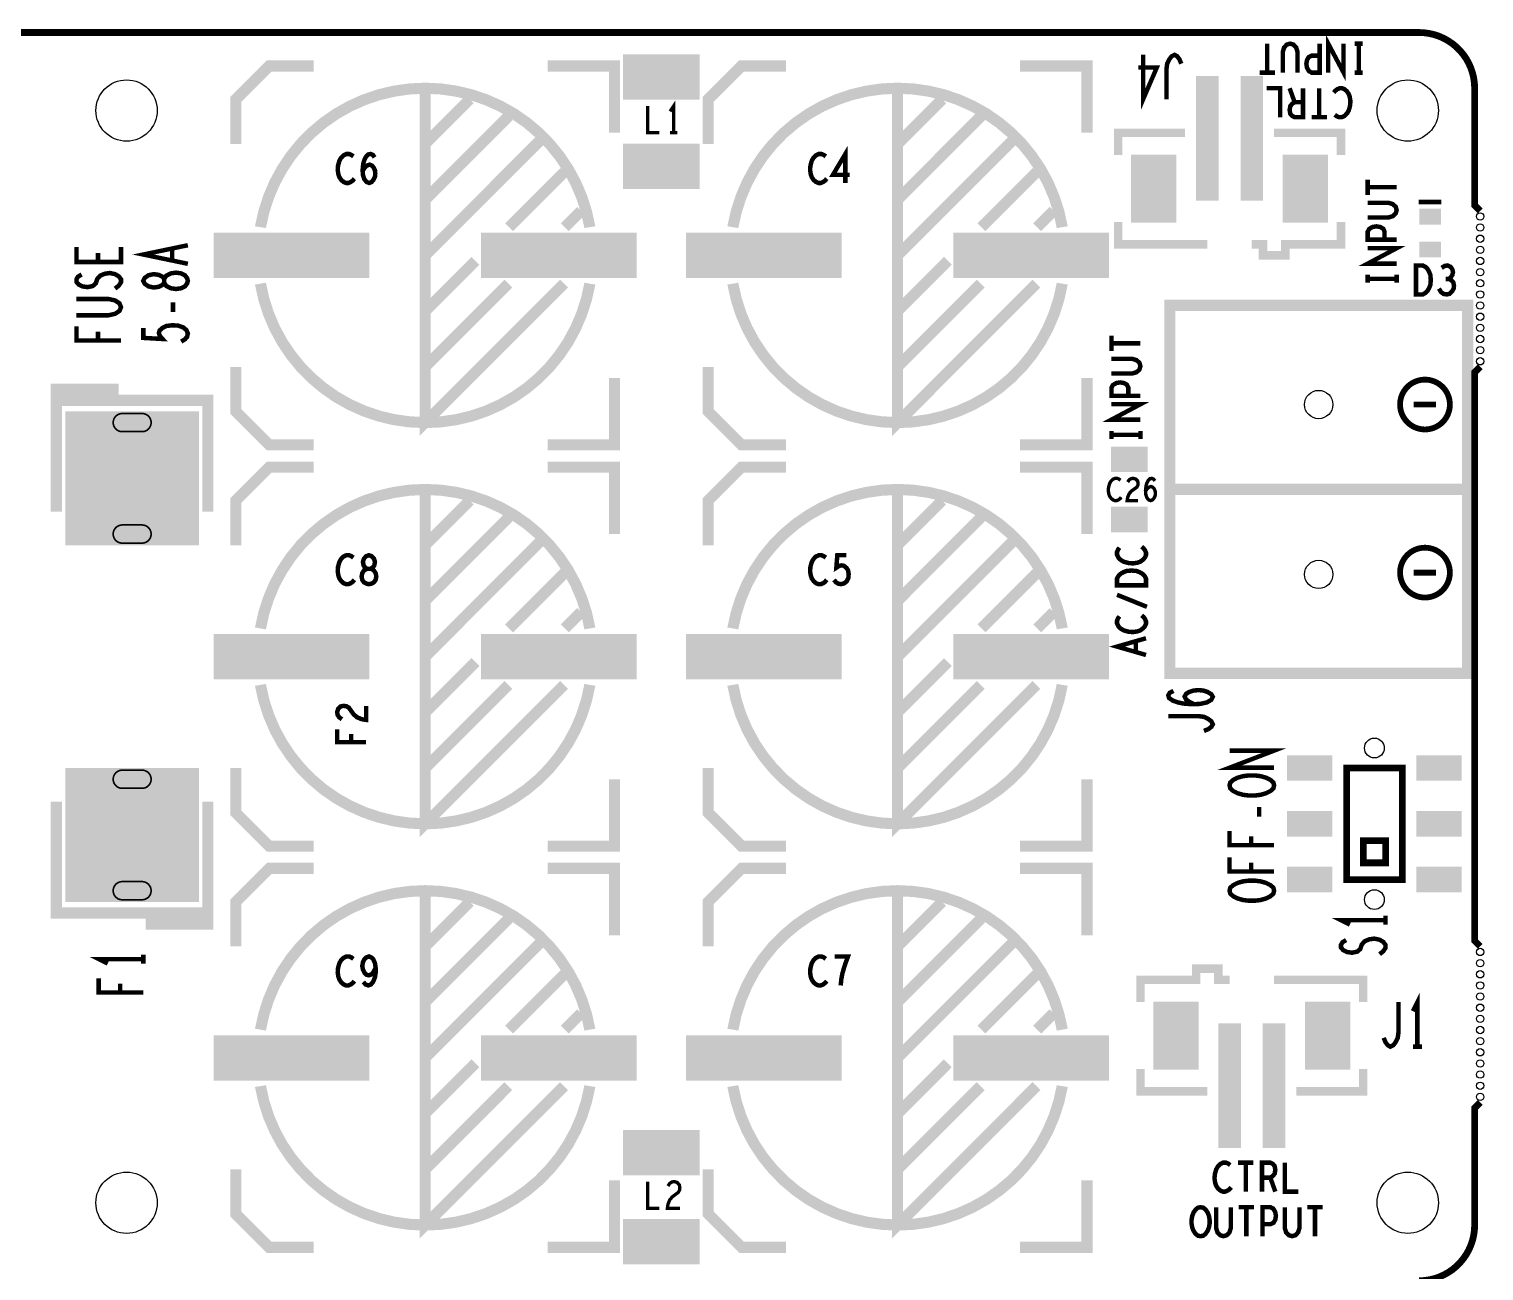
# Model space of a CAD drawing. Extents: x -8 to 132, y -59 to 56.
# Drawn here: x 67.1 to 132.4, y 0.4 to 56.2 of the extents above; entities that cross this region are included whole.
import ezdxf

# ---------------------------------------------------------------- set-up
doc = ezdxf.new("R2010")
doc.units = 0
doc.layers.get('0').update_dxf_attribs({"linetype": 'CONTINUOUS'})
for name, color, linetype in [('BOARD_ART', 7, 'CONTINUOUS'), ('LINEARPIPRO-1-4_DRL', 1, 'CONTINUOUS'), ('LINEARPIPRO_ROU', 4, 'CONTINUOUS'), ('PASTETOP_ART', 10, 'CONTINUOUS'), ('SILK_TOP_ART', 12, 'CONTINUOUS')]:
    doc.layers.add(name, color=color, linetype=linetype)

# ---------------------------------------------------------------- blocks, each defined once
blk = doc.blocks.new('RECTANGLE_5')
blk.add_solid([(1.016, 0.5715), (1.016, -0.5715), (-1.016, 0.5715), (-1.016, -0.5715)])
blk = doc.blocks.new('RECTANGLE_62')
blk.add_solid([(0.4826, 0.3556), (0.4826, -0.3556), (-0.4826, 0.3556), (-0.4826, -0.3556)])
blk = doc.blocks.new('RECTANGLE_61')
blk.add_solid([(3.4925, 1.016), (3.4925, -1.016), (-3.4925, 1.016), (-3.4925, -1.016)])
blk = doc.blocks.new('RECTANGLE_58')
blk.add_solid([(1.7145, 1.016), (1.7145, -1.016), (-1.7145, 1.016), (-1.7145, -1.016)])
blk = doc.blocks.new('RECTANGLE_57')
blk.add_solid([(1.016, 1.524), (1.016, -1.524), (-1.016, 1.524), (-1.016, -1.524)])
blk = doc.blocks.new('RECTANGLE_10')
blk.add_solid([(0.8255, 0.5715), (0.8255, -0.5715), (-0.8255, 0.5715), (-0.8255, -0.5715)])
blk = doc.blocks.new('RECTANGLE_60')
blk.add_solid([(0.508, 2.794), (0.508, -2.794), (-0.508, 2.794), (-0.508, -2.794)])
blk = doc.blocks.new('ROUND_3')
blk.add_circle((0, 0), 0.165)
blk = doc.blocks.new('ROUND_37')
blk.add_circle((0, 0), 0.445)
blk = doc.blocks.new('ROUND_78')
blk.add_circle((0, 0), 0.635)
blk = doc.blocks.new('ROUND_8')
blk.add_circle((0, 0), 1.375)

msp = doc.modelspace()

# ---------------------------------------------------------------- linework, layer by layer
at = {"layer": 'BOARD_ART', "const_width": 0.3048}
for points in [[(129.5, 56), (2.5, 56)], [(132.25, 48), (132, 48.25), (132, 53.5)], [(132.25, 15), (132, 15.25), (132, 40.75), (132.25, 41)], [(132, 2.5), (132, 7.75), (132.25, 8)]]:
    msp.add_lwpolyline(points, dxfattribs=at)
for points in [[(132, 53.5, 0.4142136), (129.5, 56)], [(129.5, 0, 0.4142136), (132, 2.5)]]:
    msp.add_lwpolyline(points, format="xyb", dxfattribs=at)
at = {"layer": 'LINEARPIPRO_ROU', "const_width": 0.075}
for points in [[(71.3054, 38.9068, 1), (71.3054, 38.093)], [(72.1944, 38.093, 1), (72.1944, 38.9068)], [(71.3054, 33.9068, 1), (71.3054, 33.093)], [(72.1944, 33.093, 1), (72.1944, 33.9068)], [(71.3054, 22.9068, 1), (71.3054, 22.093)], [(72.1944, 22.093, 1), (72.1944, 22.9068)], [(71.3054, 17.9068, 1), (71.3054, 17.093)], [(72.1944, 17.093, 1), (72.1944, 17.9068)]]:
    msp.add_lwpolyline(points, format="xyb", dxfattribs=at)
for points in [[(72.1944, 38.9068), (71.3054, 38.9068)], [(71.3054, 38.093), (72.1944, 38.093)], [(72.1944, 33.9068), (71.3054, 33.9068)], [(71.3054, 33.093), (72.1944, 33.093)], [(72.1944, 22.9068), (71.3054, 22.9068)], [(71.3054, 22.093), (72.1944, 22.093)], [(72.1944, 17.9068), (71.3054, 17.9068)], [(71.3054, 17.093), (72.1944, 17.093)]]:
    msp.add_lwpolyline(points, dxfattribs=at)
at = {"layer": 'PASTETOP_ART'}
for points in [[(68.75, 33), (68.75, 39), (74.75, 33), (74.75, 39)], [(68.75, 39), (68.75, 39), (74.75, 39), (68.75, 39)], [(68.75, 17), (68.75, 23), (74.75, 17), (74.75, 23)]]:
    msp.add_solid(points, dxfattribs=at)
at = {"layer": 'SILK_TOP_ART'}
for points, const_width in [([(122.692, 54.2), (122.692, 55.5)], 0.2), ([(124.049, 54.2), (124.049, 55.1317), (123.989, 55.3267), (123.869, 55.4567), (123.719, 55.5), (123.569, 55.4567), (123.449, 55.3267), (123.389, 55.1317), (123.389, 54.2)], 0.2), ([(125.046, 55.5), (125.046, 54.2), (124.686, 54.2), (124.566, 54.265), (124.476, 54.4167), (124.446, 54.59), (124.476, 54.7633), (124.551, 54.8933), (124.686, 54.9584), (125.046, 54.9584)], 0.2), ([(126.118, 55.5), (126.118, 54.2), (125.428, 55.5), (125.428, 54.2)], 0.2), ([(126.98, 55.5), (126.62, 55.5)], 0.2), ([(126.8, 54.2), (126.8, 55.5)], 0.2), ([(117.12, 55), (117.12, 53), (117.7367, 54.4333), (116.9033, 54.4333)], 0.2), ([(118.8333, 54.6), (118.75, 54.8), (118.65, 54.9333), (118.5333, 55), (118.4, 54.9333), (118.3, 54.8), (118.2, 54.6), (118.1667, 54.3334), (118.1667, 53)], 0.2), ([(79.9, 54.5), (77.9, 54.5), (76.4, 53), (76.4, 51)], 0.5), ([(90.4, 54.5), (93.4, 54.5), (93.4, 51.5)], 0.5), ([(101.1, 54.5), (99.1, 54.5), (97.6, 53), (97.6, 51)], 0.5), ([(111.6, 54.5), (114.6, 54.5), (114.6, 51.5)], 0.5), ([(123.037, 54.2), (122.347, 54.2)], 0.2), ([(126.98, 54.2), (126.62, 54.2)], 0.2), ([(84.9, 53.5), (84.9, 38.5), (91.1341, 44.7341)], 0.5), ([(106.1, 53.5), (106.1, 38.5), (112.3341, 44.7341)], 0.5), ([(123.269, 52.2), (123.269, 53.5), (122.669, 53.5)], 0.2), ([(124.296, 53.5), (124.296, 52.2), (123.921, 52.2), (123.801, 52.265), (123.726, 52.3517), (123.696, 52.525), (123.726, 52.6983), (123.816, 52.8067), (123.921, 52.8717), (124.296, 52.8717)], 0.2), ([(123.921, 52.8717), (123.696, 53.5)], 0.2), ([(125.023, 52.2), (125.023, 53.5)], 0.2), ([(125.72, 52.3083), (125.81, 52.2433), (125.915, 52.2), (126.035, 52.2), (126.17, 52.265), (126.275, 52.3733), (126.35, 52.5033), (126.41, 52.72), (126.425, 52.915), (126.395, 53.11), (126.35, 53.24), (126.26, 53.37), (126.155, 53.4567), (126.05, 53.5), (125.945, 53.5), (125.84, 53.4567), (125.75, 53.3917), (125.675, 53.305)], 0.2), ([(84.9, 51), (86.9, 53)], 0.5), ([(96.05, 51.5), (96.05, 52.7), (95.89, 52.46)], 0.15), ([(106.1, 51), (108.1, 53)], 0.5), ([(84.9, 48), (84.9, 48.5), (88.65, 52.25)], 0.5), ([(94.8833, 52.7), (94.8833, 51.5), (95.4167, 51.5)], 0.15), ([(106.1, 48), (106.1, 48.5), (109.85, 52.25)], 0.5), ([(125.368, 52.2), (124.678, 52.2)], 0.2), ([(119, 51.5), (116, 51.5), (116, 50.5)], 0.381), ([(126, 50.5), (126, 51.5), (123, 51.5)], 0.381), ([(84.9, 45.5), (84.9, 46), (90.15, 51.25)], 0.5), ([(95.89, 51.5), (96.21, 51.5)], 0.15), ([(106.1, 45.5), (106.1, 46), (111.35, 51.25)], 0.5), ([(81.68, 50.4417), (81.59, 50.5067), (81.485, 50.55), (81.365, 50.55), (81.23, 50.485), (81.125, 50.3767), (81.05, 50.2467), (80.99, 50.03), (80.975, 49.835), (81.005, 49.64), (81.05, 49.51), (81.14, 49.38), (81.245, 49.2933), (81.35, 49.25), (81.455, 49.25), (81.56, 49.2933), (81.65, 49.3583), (81.725, 49.445)], 0.2), ([(82.092, 49.7916), (82.197, 49.9433), (82.287, 50.03), (82.407, 50.0733), (82.512, 50.03), (82.587, 49.9433), (82.647, 49.8133), (82.662, 49.6617), (82.647, 49.5316), (82.587, 49.4016), (82.497, 49.2933), (82.392, 49.25), (82.272, 49.2933), (82.167, 49.4233), (82.107, 49.6183), (82.092, 49.835), (82.122, 50.1166), (82.167, 50.2684), (82.242, 50.42), (82.347, 50.5283), (82.452, 50.55), (82.557, 50.5067), (82.632, 50.3983)], 0.2), ([(102.88, 50.4417), (102.79, 50.5067), (102.685, 50.55), (102.565, 50.55), (102.43, 50.485), (102.325, 50.3767), (102.25, 50.2467), (102.19, 50.03), (102.175, 49.835), (102.205, 49.64), (102.25, 49.51), (102.34, 49.38), (102.445, 49.2933), (102.55, 49.25), (102.655, 49.25), (102.76, 49.2933), (102.85, 49.3583), (102.925, 49.445)], 0.2), ([(103.757, 49.25), (103.757, 50.55), (103.202, 49.6183), (103.952, 49.6183)], 0.2), ([(88.6659, 47.2659), (91.15, 49.75)], 0.5), ([(109.8659, 47.2659), (112.35, 49.75)], 0.5), ([(127.2, 48.713), (127.2, 49.403)], 0.2), ([(127.2, 49.058), (128.5, 49.058)], 0.2), ([(127.2, 47.701), (128.1317, 47.701), (128.3267, 47.761), (128.4567, 47.881), (128.5, 48.031), (128.4567, 48.181), (128.3267, 48.301), (128.1317, 48.361), (127.2, 48.361)], 0.2), ([(129.492, 48.397), (130.508, 48.397)], 0.2032), ([(91.1659, 47.2659), (91.9, 48)], 0.5), ([(112.3659, 47.2659), (113.1, 48)], 0.5), ([(116, 47.5), (116, 46.5), (120, 46.5)], 0.381), ([(126, 47.5), (126, 46.5), (123.5, 46.5), (123.5, 46), (122.5, 46), (122.5, 46.5), (122, 46.5)], 0.381), ([(128.5, 46.704), (127.2, 46.704), (127.2, 47.064), (127.265, 47.184), (127.4167, 47.274), (127.59, 47.304), (127.7633, 47.274), (127.8933, 47.199), (127.9584, 47.064), (127.9584, 46.704)], 0.2), ([(71.25, 46.3733), (71.25, 45.7067), (69.25, 45.7067), (69.25, 46.3733)], 0.2), ([(74.25, 45.6233), (72.25, 46.04), (74.25, 46.4567)], 0.2), ([(73.55, 46.3067), (73.55, 45.7733)], 0.2), ([(128.5, 45.632), (127.2, 45.632), (128.5, 46.322), (127.2, 46.322)], 0.2), ([(70.2166, 46.1067), (70.2166, 45.7067)], 0.2), ([(84.9, 43.5), (87.1576, 45.7576)], 0.5), ([(106.1, 43.5), (108.3576, 45.7576)], 0.5), ([(70.9834, 44.51), (71.15, 44.6433), (71.25, 44.7933), (71.25, 44.9267), (71.15, 45.06), (70.9834, 45.16), (70.75, 45.21), (70.5167, 45.1767), (70.3167, 45.0933), (70.1833, 44.9433), (70.1167, 44.7433), (69.9834, 44.6267), (69.75, 44.5767), (69.5167, 44.61), (69.35, 44.6933), (69.25, 44.81), (69.25, 44.9267), (69.3167, 45.0433), (69.4833, 45.1433)], 0.2), ([(74.25, 44.86), (74.2167, 44.9767), (74.1167, 45.11), (73.9501, 45.1933), (73.7167, 45.2267), (73.4834, 45.1933), (73.2834, 45.0933), (73.1833, 44.9433), (73.1833, 44.7767), (73.1167, 44.6767), (72.95, 44.5933), (72.7167, 44.56), (72.4833, 44.61), (72.3167, 44.7266), (72.25, 44.86), (72.3167, 44.9933), (72.4833, 45.11), (72.7167, 45.16), (72.95, 45.1267), (73.1167, 45.0433), (73.1833, 44.9433), (73.1833, 44.7767), (73.2834, 44.6267), (73.4834, 44.5267), (73.7167, 44.4933), (73.9501, 44.5267), (74.1167, 44.61), (74.2167, 44.7433), (74.25, 44.86)], 0.2), ([(127.2, 44.77), (127.2, 45.13)], 0.2), ([(128.5, 44.77), (128.5, 45.13)], 0.2), ([(129.37, 44.25), (129.37, 45.55), (129.67, 45.55), (129.79, 45.485), (129.88, 45.3983), (129.955, 45.2684), (130.015, 45.1166), (130.03, 44.9), (130.015, 44.6833), (129.955, 44.5316), (129.88, 44.4016), (129.79, 44.315), (129.67, 44.25), (129.37, 44.25)], 0.2), ([(130.832, 44.9433), (130.922, 45.0083), (130.997, 45.1166), (131.027, 45.2467), (130.997, 45.3767), (130.922, 45.485), (130.787, 45.55), (130.652, 45.5283), (130.517, 45.4417)], 0.2), ([(84.9, 40), (84.9, 41), (88.6341, 44.7341)], 0.5), ([(106.1, 40), (106.1, 41), (109.8341, 44.7341)], 0.5), ([(127.2, 44.95), (128.5, 44.95)], 0.2), ([(130.397, 44.51), (130.487, 44.3583), (130.607, 44.2717), (130.742, 44.25), (130.862, 44.2717), (130.982, 44.38), (131.057, 44.51), (131.072, 44.64), (131.042, 44.7916), (130.937, 44.9), (130.832, 44.9433), (130.697, 44.9433)], 0.2), ([(69.25, 43.3133), (70.6833, 43.3133), (70.9834, 43.38), (71.1833, 43.5133), (71.25, 43.68), (71.1833, 43.8467), (70.9834, 43.98), (70.6833, 44.0467), (69.25, 44.0467)], 0.2), ([(73.5834, 43.4633), (73.5834, 43.8967)], 0.2), ([(125, 43.755), (118.3198, 43.755), (118.3198, 27.245), (131.6802, 27.245), (131.6802, 43.755), (125, 43.755)], 0.508), ([(71.25, 42.1833), (69.25, 42.1833), (69.25, 42.8167)], 0.2), ([(70.2166, 42.5833), (70.2166, 42.1833)], 0.2), ([(73.9501, 42.1333), (74.1167, 42.2333), (74.2167, 42.35), (74.25, 42.5), (74.1833, 42.65), (74.05, 42.7667), (73.8167, 42.85), (73.55, 42.8667), (73.2834, 42.8333), (73.1167, 42.75), (72.9834, 42.6333), (72.95, 42.5167), (72.9834, 42.4), (73.1167, 42.25), (72.25, 42.3), (72.25, 42.75)], 0.2), ([(115.7, 41.713), (115.7, 42.403)], 0.2), ([(115.7, 42.058), (117, 42.058)], 0.2), ([(79.9, 37.5), (77.9, 37.5), (76.4, 39), (76.4, 41)], 0.5), ([(101.1, 37.5), (99.1, 37.5), (97.6, 39), (97.6, 41)], 0.5), ([(115.7, 40.701), (116.6317, 40.701), (116.8267, 40.761), (116.9567, 40.881), (117, 41.031), (116.9567, 41.181), (116.8267, 41.301), (116.6317, 41.361), (115.7, 41.361)], 0.2), ([(90.4, 37.5), (93.4, 37.5), (93.4, 40.5)], 0.5), ([(111.6, 37.5), (114.6, 37.5), (114.6, 40.5)], 0.5), ([(68.35, 39.5), (68.35, 40), (70.9, 40), (70.9, 39.5)], 0.5), ([(117, 39.704), (115.7, 39.704), (115.7, 40.064), (115.765, 40.184), (115.9167, 40.274), (116.09, 40.304), (116.2633, 40.274), (116.3933, 40.199), (116.4584, 40.064), (116.4584, 39.704)], 0.2), ([(68.35, 34.5), (68.35, 39.5), (75.15, 39.5), (75.15, 34.5)], 0.5), ([(117, 38.632), (115.7, 38.632), (117, 39.322), (115.7, 39.322)], 0.2), ([(130.27, 39.31), (129.27, 39.31)], 0.2601), ([(115.7, 37.77), (115.7, 38.13)], 0.2), ([(115.7, 37.95), (117, 37.95)], 0.2), ([(117, 37.77), (117, 38.13)], 0.2), ([(79.9, 36.5), (77.9, 36.5), (76.4, 35), (76.4, 33)], 0.5), ([(90.4, 36.5), (93.4, 36.5), (93.4, 33.5)], 0.5), ([(101.1, 36.5), (99.1, 36.5), (97.6, 35), (97.6, 33)], 0.5), ([(111.6, 36.5), (114.6, 36.5), (114.6, 33.5)], 0.5), ([(116.1067, 35.9167), (116.0367, 35.9667), (115.955, 36), (115.8617, 36), (115.7567, 35.95), (115.675, 35.8667), (115.6167, 35.7667), (115.57, 35.6), (115.5583, 35.45), (115.5817, 35.3), (115.6167, 35.2), (115.6867, 35.1), (115.7683, 35.0333), (115.85, 35), (115.9317, 35), (116.0133, 35.0333), (116.0833, 35.0833), (116.1417, 35.15)], 0.1524), ([(116.4283, 35.8333), (116.4983, 35.9333), (116.58, 35.9833), (116.6733, 36), (116.79, 35.9667), (116.8717, 35.8833), (116.895, 35.7833), (116.8833, 35.6833), (116.8367, 35.6), (116.6033, 35.4333), (116.4983, 35.3167), (116.4283, 35.15), (116.405, 35), (116.895, 35)], 0.1524), ([(117.2283, 35.4166), (117.31, 35.5333), (117.38, 35.6), (117.4733, 35.6333), (117.555, 35.6), (117.6133, 35.5333), (117.66, 35.4333), (117.6717, 35.3167), (117.66, 35.2167), (117.6133, 35.1166), (117.5433, 35.0333), (117.4617, 35), (117.3683, 35.0333), (117.2867, 35.1333), (117.24, 35.2833), (117.2283, 35.45), (117.2517, 35.6666), (117.2867, 35.7833), (117.345, 35.9), (117.4267, 35.9833), (117.5083, 36), (117.59, 35.9667), (117.6483, 35.8833)], 0.1524), ([(84.9, 35.5), (84.9, 20.5), (91.1341, 26.7341)], 0.5), ([(106.1, 35.5), (106.1, 20.5), (112.3341, 26.7341)], 0.5), ([(131.6802, 35.5), (118.3198, 35.5)], 0.508), ([(84.9, 33), (86.9, 35)], 0.5), ([(106.1, 33), (108.1, 35)], 0.5), ([(84.9, 30), (84.9, 30.5), (88.65, 34.25)], 0.5), ([(106.1, 30), (106.1, 30.5), (109.85, 34.25)], 0.5), ([(84.9, 27.5), (84.9, 28), (90.15, 33.25)], 0.5), ([(106.1, 27.5), (106.1, 28), (111.35, 33.25)], 0.5), ([(81.68, 32.4417), (81.59, 32.5067), (81.485, 32.55), (81.365, 32.55), (81.23, 32.485), (81.125, 32.3767), (81.05, 32.2467), (80.99, 32.03), (80.975, 31.835), (81.005, 31.64), (81.05, 31.51), (81.14, 31.38), (81.245, 31.2933), (81.35, 31.25), (81.455, 31.25), (81.56, 31.2933), (81.65, 31.3583), (81.725, 31.445)], 0.2), ([(82.377, 31.25), (82.482, 31.2717), (82.602, 31.3366), (82.677, 31.445), (82.707, 31.5967), (82.677, 31.7483), (82.587, 31.8783), (82.452, 31.9433), (82.302, 31.9433), (82.212, 31.9867), (82.137, 32.095), (82.107, 32.2467), (82.152, 32.3983), (82.257, 32.5067), (82.377, 32.55), (82.497, 32.5067), (82.602, 32.3983), (82.647, 32.2467), (82.617, 32.095), (82.542, 31.9867), (82.452, 31.9433), (82.302, 31.9433), (82.167, 31.8783), (82.077, 31.7483), (82.047, 31.5967), (82.077, 31.445), (82.152, 31.3366), (82.272, 31.2717), (82.377, 31.25)], 0.2), ([(102.88, 32.4417), (102.79, 32.5067), (102.685, 32.55), (102.565, 32.55), (102.43, 32.485), (102.325, 32.3767), (102.25, 32.2467), (102.19, 32.03), (102.175, 31.835), (102.205, 31.64), (102.25, 31.51), (102.34, 31.38), (102.445, 31.2933), (102.55, 31.25), (102.655, 31.25), (102.76, 31.2933), (102.85, 31.3583), (102.925, 31.445)], 0.2), ([(103.247, 31.445), (103.337, 31.3366), (103.442, 31.2717), (103.577, 31.25), (103.712, 31.2933), (103.817, 31.38), (103.892, 31.5316), (103.907, 31.705), (103.877, 31.8783), (103.802, 31.9867), (103.697, 32.0733), (103.592, 32.095), (103.487, 32.0733), (103.352, 31.9867), (103.397, 32.55), (103.802, 32.55)], 0.2), ([(116.0583, 32.888), (115.9933, 32.798), (115.95, 32.693), (115.95, 32.573), (116.015, 32.438), (116.1233, 32.333), (116.2533, 32.258), (116.47, 32.198), (116.665, 32.183), (116.86, 32.213), (116.99, 32.258), (117.12, 32.348), (117.2067, 32.453), (117.25, 32.558), (117.25, 32.663), (117.2067, 32.768), (117.1417, 32.858), (117.055, 32.933)], 0.2), ([(88.6659, 29.2659), (91.15, 31.75)], 0.5), ([(109.8659, 29.2659), (112.35, 31.75)], 0.5), ([(117.25, 31.201), (115.95, 31.201), (115.95, 31.501), (116.015, 31.621), (116.1017, 31.711), (116.2316, 31.786), (116.3834, 31.846), (116.6, 31.861), (116.8167, 31.846), (116.9684, 31.786), (117.0984, 31.711), (117.185, 31.621), (117.25, 31.501), (117.25, 31.201)], 0.2), ([(130.27, 31.77), (129.27, 31.77)], 0.2601), ([(117.2933, 30.234), (115.95, 30.774)], 0.2), ([(91.1659, 29.2659), (91.9, 30)], 0.5), ([(112.3659, 29.2659), (113.1, 30)], 0.5), ([(116.0583, 29.807), (115.9933, 29.717), (115.95, 29.612), (115.95, 29.492), (116.015, 29.357), (116.1233, 29.252), (116.2533, 29.177), (116.47, 29.117), (116.665, 29.102), (116.86, 29.132), (116.99, 29.177), (117.12, 29.267), (117.2067, 29.372), (117.25, 29.477), (117.25, 29.582), (117.2067, 29.687), (117.1417, 29.777), (117.055, 29.852)], 0.2), ([(117.25, 28.075), (115.95, 28.45), (117.25, 28.825)], 0.2), ([(116.795, 28.69), (116.795, 28.21)], 0.2), ([(84.9, 25.5), (87.1576, 27.7576)], 0.5), ([(106.1, 25.5), (108.3576, 27.7576)], 0.5), ([(84.9, 22), (84.9, 23), (88.6341, 26.7341)], 0.5), ([(106.1, 22), (106.1, 23), (109.8341, 26.7341)], 0.5), ([(119.4167, 25.8633), (119.1833, 25.98), (119.05, 26.08), (118.9834, 26.2133), (119.05, 26.33), (119.1833, 26.4133), (119.3833, 26.48), (119.6167, 26.4967), (119.8167, 26.48), (120.0167, 26.4133), (120.1833, 26.3133), (120.25, 26.1967), (120.1833, 26.0633), (119.9834, 25.9467), (119.6833, 25.88), (119.35, 25.8633), (118.9167, 25.8967), (118.6833, 25.9467), (118.45, 26.03), (118.2833, 26.1467), (118.25, 26.2633), (118.3167, 26.38), (118.4833, 26.4633)], 0.2), ([(81.1667, 25.192), (81.0367, 25.282), (80.9717, 25.387), (80.95, 25.507), (80.9933, 25.657), (81.1017, 25.762), (81.2316, 25.792), (81.3617, 25.777), (81.47, 25.717), (81.6867, 25.417), (81.8383, 25.282), (82.055, 25.192), (82.25, 25.162), (82.25, 25.792)], 0.2), ([(82.25, 24.165), (80.95, 24.165), (80.95, 24.735)], 0.2), ([(119.85, 24.6667), (120.05, 24.75), (120.1833, 24.85), (120.25, 24.9667), (120.1833, 25.1), (120.05, 25.2), (119.85, 25.3), (119.5834, 25.3333), (118.25, 25.3333)], 0.2), ([(81.5783, 24.525), (81.5783, 24.165)], 0.2), ([(123, 23.0167), (121, 23.0167), (123, 23.7833), (121, 23.7833)], 0.2), ([(79.9, 19.5), (77.9, 19.5), (76.4, 21), (76.4, 23)], 0.5), ([(101.1, 19.5), (99.1, 19.5), (97.6, 21), (97.6, 23)], 0.5), ([(128.75, 18), (128.75, 23), (126.25, 23), (126.25, 18), (128.75, 18)], 0.3), ([(90.4, 19.5), (93.4, 19.5), (93.4, 22.5)], 0.5), ([(111.6, 19.5), (114.6, 19.5), (114.6, 22.5)], 0.5), ([(123, 22.22), (122.9667, 22.0866), (122.8334, 21.97), (122.6334, 21.87), (122.4, 21.8033), (122.1333, 21.77), (121.8667, 21.77), (121.6, 21.8033), (121.3666, 21.87), (121.1667, 21.97), (121.0333, 22.0866), (121, 22.22), (121.0333, 22.3533), (121.1667, 22.47), (121.3666, 22.57), (121.6, 22.6367), (121.8667, 22.67), (122.1333, 22.67), (122.4, 22.6367), (122.6334, 22.57), (122.8334, 22.47), (122.9667, 22.3533), (123, 22.22)], 0.2), ([(75.15, 21.5), (75.15, 16.5), (68.35, 16.5), (68.35, 21.5)], 0.5), ([(122.3334, 20.8233), (122.3334, 21.2567)], 0.2), ([(123, 19.5433), (121, 19.5433), (121, 20.1767)], 0.2), ([(121.9666, 19.9433), (121.9666, 19.5433)], 0.2), ([(128, 18.75), (127, 18.75), (127, 19.75), (128, 19.75), (128, 18.75)], 0.3), ([(123, 18.3633), (121, 18.3633), (121, 18.9967)], 0.2), ([(79.9, 18.5), (77.9, 18.5), (76.4, 17), (76.4, 15)], 0.5), ([(90.4, 18.5), (93.4, 18.5), (93.4, 15.5)], 0.5), ([(101.1, 18.5), (99.1, 18.5), (97.6, 17), (97.6, 15)], 0.5), ([(111.6, 18.5), (114.6, 18.5), (114.6, 15.5)], 0.5), ([(121.9666, 18.7633), (121.9666, 18.3633)], 0.2), ([(84.9, 17.5), (84.9, 2.5), (91.1341, 8.7341)], 0.5), ([(106.1, 17.5), (106.1, 2.5), (112.3341, 8.7341)], 0.5), ([(123, 17.5), (122.9667, 17.3666), (122.8334, 17.25), (122.6334, 17.15), (122.4, 17.0833), (122.1333, 17.05), (121.8667, 17.05), (121.6, 17.0833), (121.3666, 17.15), (121.1667, 17.25), (121.0333, 17.3666), (121, 17.5), (121.0333, 17.6333), (121.1667, 17.75), (121.3666, 17.85), (121.6, 17.9167), (121.8667, 17.95), (122.1333, 17.95), (122.4, 17.9167), (122.6334, 17.85), (122.8334, 17.75), (122.9667, 17.6333), (123, 17.5)], 0.2), ([(84.9, 15), (86.9, 17)], 0.5), ([(106.1, 15), (108.1, 17)], 0.5), ([(75.15, 16.5), (75.15, 16), (72.6, 16), (72.6, 16.5)], 0.5), ([(84.9, 12), (84.9, 12.5), (88.65, 16.25)], 0.5), ([(106.1, 12), (106.1, 12.5), (109.85, 16.25)], 0.5), ([(128, 15.98), (128, 16.38)], 0.2), ([(128, 16.18), (126, 16.18), (126.4, 15.98)], 0.2), ([(84.9, 9.5), (84.9, 10), (90.15, 15.25)], 0.5), ([(106.1, 9.5), (106.1, 10), (111.35, 15.25)], 0.5), ([(127.7334, 14.65), (127.9, 14.7833), (128, 14.9333), (128, 15.0667), (127.9, 15.2), (127.7334, 15.3), (127.5, 15.35), (127.2667, 15.3167), (127.0667, 15.2333), (126.9333, 15.0833), (126.8667, 14.8833), (126.7334, 14.7667), (126.5, 14.7167), (126.2667, 14.75), (126.1, 14.8333), (126, 14.95), (126, 15.0667), (126.0667, 15.1833), (126.2333, 15.2833)], 0.2), ([(72.25, 14.43), (70.25, 14.43), (70.65, 14.23)], 0.2), ([(72.25, 14.23), (72.25, 14.63)], 0.2), ([(81.68, 14.4417), (81.59, 14.5067), (81.485, 14.55), (81.365, 14.55), (81.23, 14.485), (81.125, 14.3767), (81.05, 14.2467), (80.99, 14.03), (80.975, 13.835), (81.005, 13.64), (81.05, 13.51), (81.14, 13.38), (81.245, 13.2933), (81.35, 13.25), (81.455, 13.25), (81.56, 13.2933), (81.65, 13.3583), (81.725, 13.445)], 0.2), ([(82.122, 13.4016), (82.227, 13.2933), (82.347, 13.25), (82.467, 13.2933), (82.572, 13.4233), (82.647, 13.6183), (82.677, 13.8133), (82.677, 14.0517), (82.647, 14.2467), (82.572, 14.42), (82.482, 14.5067), (82.377, 14.55), (82.257, 14.5067), (82.167, 14.42), (82.107, 14.29), (82.077, 14.1166), (82.107, 13.965), (82.182, 13.8133), (82.272, 13.7266), (82.377, 13.705), (82.497, 13.7483), (82.587, 13.8567), (82.677, 14.0517)], 0.2), ([(102.88, 14.4417), (102.79, 14.5067), (102.685, 14.55), (102.565, 14.55), (102.43, 14.485), (102.325, 14.3767), (102.25, 14.2467), (102.19, 14.03), (102.175, 13.835), (102.205, 13.64), (102.25, 13.51), (102.34, 13.38), (102.445, 13.2933), (102.55, 13.25), (102.655, 13.25), (102.76, 13.2933), (102.85, 13.3583), (102.925, 13.445)], 0.2), ([(103.547, 13.25), (103.577, 13.5316), (103.622, 13.77), (103.682, 13.9867), (103.757, 14.225), (103.877, 14.55), (103.277, 14.55)], 0.2), ([(88.6659, 11.2659), (91.15, 13.75)], 0.5), ([(109.8659, 11.2659), (112.35, 13.75)], 0.5), ([(117, 12.5), (117, 13.5), (119.5, 13.5), (119.5, 14), (120.5, 14), (120.5, 13.5), (121, 13.5)], 0.381), ([(72.25, 12.9333), (70.25, 12.9333), (70.25, 13.5667)], 0.2), ([(71.2166, 13.3333), (71.2166, 12.9333)], 0.2), ([(127, 12.5), (127, 13.5), (123, 13.5)], 0.381), ([(127.9167, 10.9), (128, 10.7), (128.1, 10.5667), (128.2167, 10.5), (128.35, 10.5667), (128.45, 10.7), (128.55, 10.9), (128.5833, 11.1666), (128.5833, 12.5)], 0.2), ([(129.43, 10.5), (129.43, 12.5), (129.23, 12.1)], 0.2), ([(91.1659, 11.2659), (91.9, 12)], 0.5), ([(112.3659, 11.2659), (113.1, 12)], 0.5), ([(129.23, 10.5), (129.63, 10.5)], 0.2), ([(84.9, 7.5), (87.1576, 9.7576)], 0.5), ([(106.1, 7.5), (108.3576, 9.7576)], 0.5), ([(117, 9.5), (117, 8.5), (120, 8.5)], 0.381), ([(124, 8.5), (127, 8.5), (127, 9.5)], 0.381), ([(84.9, 4), (84.9, 5), (88.6341, 8.7341)], 0.5), ([(106.1, 4), (106.1, 5), (109.8341, 8.7341)], 0.5), ([(79.9, 1.5), (77.9, 1.5), (76.4, 3), (76.4, 5)], 0.5), ([(101.1, 1.5), (99.1, 1.5), (97.6, 3), (97.6, 5)], 0.5), ([(121.03, 5.1917), (120.94, 5.2567), (120.835, 5.3), (120.715, 5.3), (120.58, 5.235), (120.475, 5.1267), (120.4, 4.9967), (120.34, 4.78), (120.325, 4.585), (120.355, 4.39), (120.4, 4.26), (120.49, 4.13), (120.595, 4.0433), (120.7, 4), (120.805, 4), (120.91, 4.0433), (121, 4.1083), (121.075, 4.195)], 0.2), ([(121.382, 5.3), (122.072, 5.3)], 0.2), ([(121.727, 5.3), (121.727, 4)], 0.2), ([(122.454, 4), (122.454, 5.3), (122.829, 5.3), (122.949, 5.235), (123.024, 5.1483), (123.054, 4.975), (123.024, 4.8017), (122.934, 4.6933), (122.829, 4.6283), (122.454, 4.6283)], 0.2), ([(123.481, 5.3), (123.481, 4), (124.081, 4)], 0.2), ([(90.4, 1.5), (93.4, 1.5), (93.4, 4.5)], 0.5), ([(111.6, 1.5), (114.6, 1.5), (114.6, 4.5)], 0.5), ([(122.829, 4.6283), (123.054, 4)], 0.2), ([(94.8833, 4.45), (94.8833, 3.25), (95.4167, 3.25)], 0.15), ([(95.7967, 4.25), (95.8767, 4.37), (95.97, 4.43), (96.0767, 4.45), (96.21, 4.41), (96.3033, 4.31), (96.33, 4.19), (96.3167, 4.07), (96.2633, 3.97), (95.9967, 3.77), (95.8767, 3.63), (95.7967, 3.43), (95.77, 3.25), (96.33, 3.25)], 0.15), ([(119.7, 2), (119.58, 2.0217), (119.475, 2.1083), (119.385, 2.2383), (119.325, 2.39), (119.295, 2.5633), (119.295, 2.7367), (119.325, 2.91), (119.385, 3.0617), (119.475, 3.1917), (119.58, 3.2783), (119.7, 3.3), (119.82, 3.2783), (119.925, 3.1917), (120.015, 3.0617), (120.075, 2.91), (120.105, 2.7367), (120.105, 2.5633), (120.075, 2.39), (120.015, 2.2383), (119.925, 2.1083), (119.82, 2.0217), (119.7, 2)], 0.2), ([(120.397, 3.3), (120.397, 2.3683), (120.457, 2.1733), (120.577, 2.0433), (120.727, 2), (120.877, 2.0433), (120.997, 2.1733), (121.057, 2.3683), (121.057, 3.3)], 0.2), ([(121.409, 3.3), (122.099, 3.3)], 0.2), ([(121.754, 3.3), (121.754, 2)], 0.2), ([(122.481, 2), (122.481, 3.3), (122.841, 3.3), (122.961, 3.235), (123.051, 3.0833), (123.081, 2.91), (123.051, 2.7367), (122.976, 2.6067), (122.841, 2.5416), (122.481, 2.5416)], 0.2), ([(123.478, 3.3), (123.478, 2.3683), (123.538, 2.1733), (123.658, 2.0433), (123.808, 2), (123.958, 2.0433), (124.078, 2.1733), (124.138, 2.3683), (124.138, 3.3)], 0.2), ([(124.49, 3.3), (125.18, 3.3)], 0.2), ([(124.835, 3.3), (124.835, 2)], 0.2)]:
    msp.add_lwpolyline(points, dxfattribs=dict(at, const_width=const_width))
at = {"layer": 'SILK_TOP_ART', "const_width": 0.5}
for points in [[(84.9, 53.5, 0.3653676), (77.5076, 47.2659)], [(92.2924, 47.2659, 0.3653676), (84.9, 53.5)], [(106.1, 53.5, 0.3653676), (98.7076, 47.2659)], [(113.4924, 47.2659, 0.3653676), (106.1, 53.5)], [(77.5076, 44.7341, 0.3653676), (84.9, 38.5)], [(84.9, 38.5, 0.3653675), (92.2924, 44.7341)], [(98.7076, 44.7341, 0.3653676), (106.1, 38.5)], [(106.1, 38.5, 0.3653675), (113.4924, 44.7341)], [(84.9, 35.5, 0.3653676), (77.5076, 29.2659)], [(92.2924, 29.2659, 0.3653676), (84.9, 35.5)], [(106.1, 35.5, 0.3653676), (98.7076, 29.2659)], [(113.4924, 29.2659, 0.3653676), (106.1, 35.5)], [(77.5076, 26.7341, 0.3653676), (84.9, 20.5)], [(84.9, 20.5, 0.3653675), (92.2924, 26.7341)], [(98.7076, 26.7341, 0.3653676), (106.1, 20.5)], [(106.1, 20.5, 0.3653675), (113.4924, 26.7341)], [(84.9, 17.5, 0.3653676), (77.5076, 11.2659)], [(92.2924, 11.2659, 0.3653676), (84.9, 17.5)], [(106.1, 17.5, 0.3653676), (98.7076, 11.2659)], [(113.4924, 11.2659, 0.3653676), (106.1, 17.5)], [(77.5076, 8.7341, 0.3653676), (84.9, 2.5)], [(84.9, 2.5, 0.3653675), (92.2924, 8.7341)], [(98.7076, 8.7341, 0.3653676), (106.1, 2.5)], [(106.1, 2.5, 0.3653675), (113.4924, 8.7341)]]:
    msp.add_lwpolyline(points, format="xyb", dxfattribs=at)
at = {"layer": 'SILK_TOP_ART', "const_width": 0.2601}
for points in [[(128.6521, 39.31, 1), (130.8881, 39.31, 1)], [(128.6521, 31.77, 1), (130.8881, 31.77, 1)]]:
    msp.add_lwpolyline(points, format="xyb", close=True, dxfattribs=at)

# ---------------------------------------------------------------- block references
at = {"layer": 'LINEARPIPRO-1-4_DRL'}
for name, p in [('ROUND_8', (71.5, 52.5)), ('ROUND_8', (129, 52.5)), ('ROUND_3', (132.25, 47.75)), ('ROUND_3', (132.25, 47.25)), ('ROUND_3', (132.25, 46.75)), ('ROUND_3', (132.25, 46.25)), ('ROUND_3', (132.25, 45.75)), ('ROUND_3', (132.25, 45.25)), ('ROUND_3', (132.25, 44.75)), ('ROUND_3', (132.25, 44.25)), ('ROUND_3', (132.25, 43.75)), ('ROUND_3', (132.25, 43.25)), ('ROUND_3', (132.25, 42.75)), ('ROUND_3', (132.25, 42.25)), ('ROUND_3', (132.25, 41.75)), ('ROUND_3', (132.25, 41.25)), ('ROUND_78', (125, 39.31)), ('ROUND_78', (125, 31.69)), ('ROUND_37', (127.5, 23.9)), ('ROUND_37', (127.5, 17.1)), ('ROUND_3', (132.25, 14.75)), ('ROUND_3', (132.25, 14.25)), ('ROUND_3', (132.25, 13.75)), ('ROUND_3', (132.25, 13.25)), ('ROUND_3', (132.25, 12.75)), ('ROUND_3', (132.25, 12.25)), ('ROUND_3', (132.25, 11.75)), ('ROUND_3', (132.25, 11.25)), ('ROUND_3', (132.25, 10.75)), ('ROUND_3', (132.25, 10.25)), ('ROUND_3', (132.25, 9.75)), ('ROUND_3', (132.25, 9.25)), ('ROUND_3', (132.25, 8.75)), ('ROUND_3', (132.25, 8.25)), ('ROUND_8', (71.5, 3.5)), ('ROUND_8', (129, 3.5))]:
    msp.add_blockref(name, p, dxfattribs=at)
at = {"layer": 'PASTETOP_ART'}
for name, p in [('RECTANGLE_58', (95.5, 54)), ('RECTANGLE_60', (120, 51.2499)), ('RECTANGLE_60', (122, 51.2499)), ('RECTANGLE_58', (95.5, 50)), ('RECTANGLE_57', (117.6, 49)), ('RECTANGLE_57', (124.4, 49)), ('RECTANGLE_62', (130, 47.7366)), ('RECTANGLE_61', (78.9, 46)), ('RECTANGLE_61', (90.9, 46)), ('RECTANGLE_61', (100.1, 46)), ('RECTANGLE_61', (112.1, 46)), ('RECTANGLE_62', (130, 46.2634)), ('RECTANGLE_10', (116.5, 36.85)), ('RECTANGLE_10', (116.5, 34.15)), ('RECTANGLE_61', (78.9, 28)), ('RECTANGLE_61', (90.9, 28)), ('RECTANGLE_61', (100.1, 28)), ('RECTANGLE_61', (112.1, 28)), ('RECTANGLE_5', (124.6, 23)), ('RECTANGLE_5', (130.4, 23)), ('RECTANGLE_5', (124.6, 20.5)), ('RECTANGLE_5', (130.4, 20.5)), ('RECTANGLE_5', (124.6, 18)), ('RECTANGLE_5', (130.4, 18)), ('RECTANGLE_57', (118.6, 11)), ('RECTANGLE_57', (125.4, 11)), ('RECTANGLE_60', (121, 8.7501)), ('RECTANGLE_60', (123, 8.7501)), ('RECTANGLE_61', (78.9, 10)), ('RECTANGLE_61', (90.9, 10)), ('RECTANGLE_61', (100.1, 10)), ('RECTANGLE_61', (112.1, 10)), ('RECTANGLE_58', (95.5, 5.75)), ('RECTANGLE_58', (95.5, 1.75))]:
    msp.add_blockref(name, p, dxfattribs=at)

doc.saveas('drawing.dxf')
